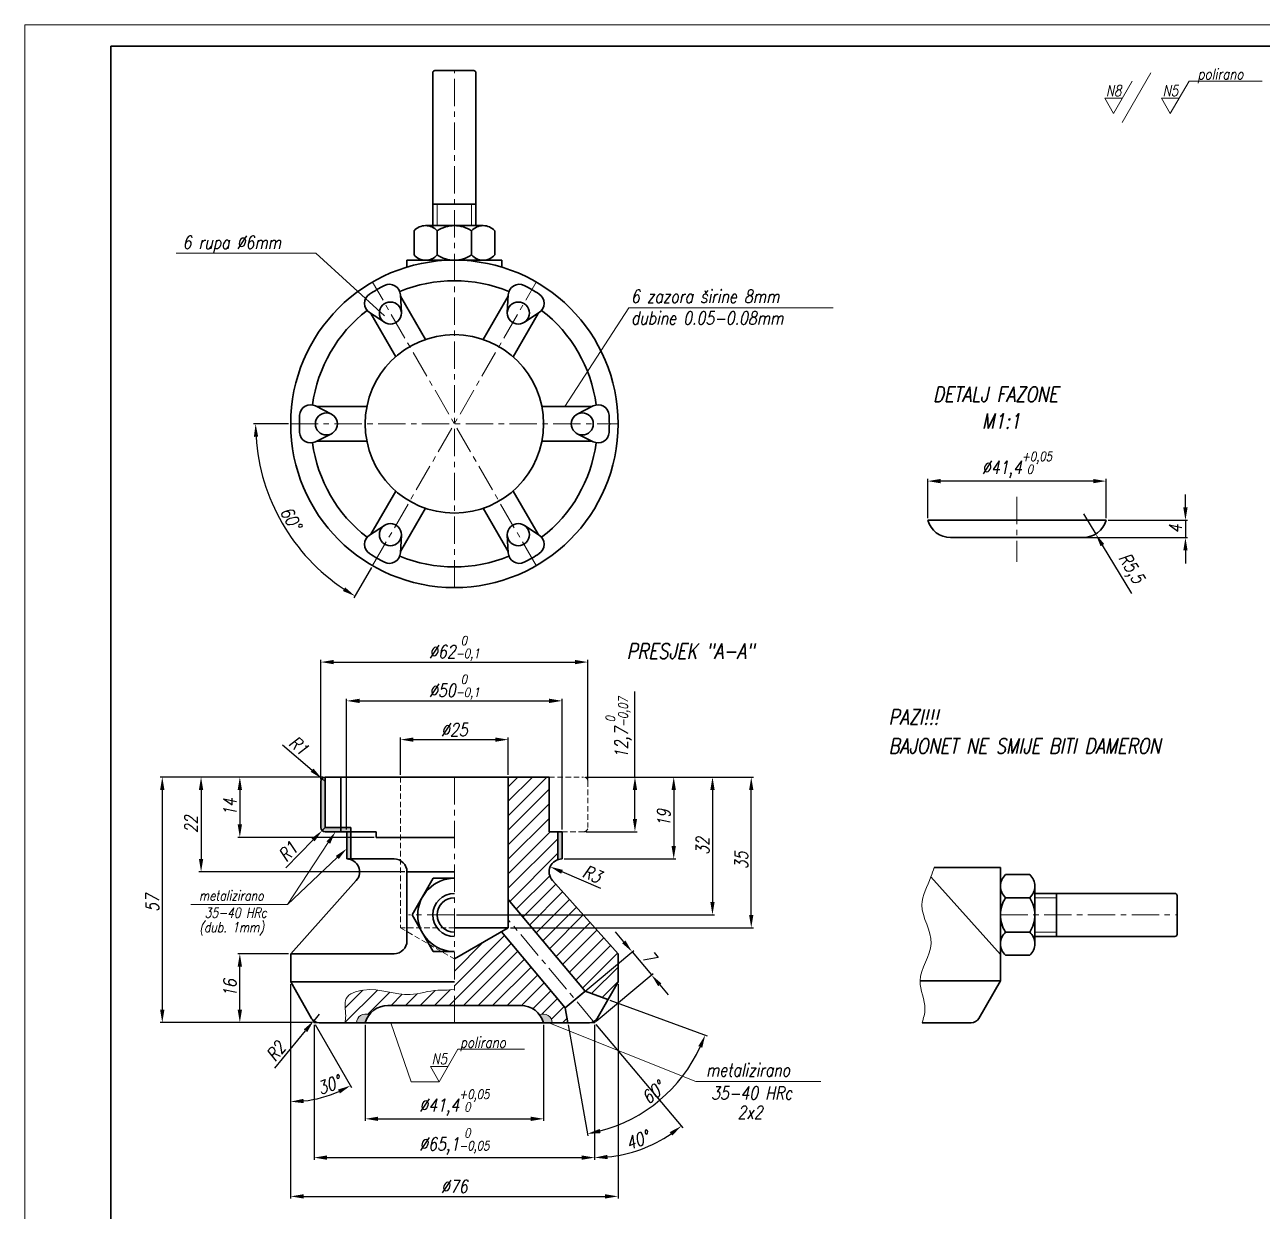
# Model space of a CAD drawing. Header units: millimetres. Extents: x 81 to 512, y 101 to 521.
# Drawn here: x 80.7 to 367.9, y 245.9 to 521.3 of the extents above; entities that cross this region are included whole.
import ezdxf

# ---------------------------------------------------------------- set-up
doc = ezdxf.new("R2010")
doc.units = ezdxf.units.MM
doc.header["$LTSCALE"] = 0.2
doc.linetypes.add('CENTER', pattern=[50.8, 31.75, -6.35, 6.35, -6.35])
doc.linetypes.add('HIDDEN', pattern=[9.525, 6.35, -3.175])
doc.layers.get('0').update_dxf_attribs({"lineweight": 15})
for name, color, linetype, lineweight in [('1', 1, 'CENTER', 15), ('2', 2, 'HIDDEN', 15), ('3', 3, 'Continuous', 35), ('8', 250, 'Continuous', 15)]:
    doc.layers.add(name, color=color, linetype=linetype, lineweight=lineweight)
doc.styles.add('ITALICT', font='italict', dxfattribs={"width": 0.8, "height": 3})
doc.dimstyles.new('ISO-25', dxfattribs={"dimtxt": 3, "dimasz": 3, "dimexe": 0.5, "dimexo": 0.5, "dimgap": 0.8, "dimtad": 1, "dimtxsty": 'ITALICT', "dimcen": 0, "dimadec": 0, "dimazin": 0, "dimtfac": 1, "dimtmove": 0, "dimatfit": 3, "dimfxl": 0, "dimarcsym": 0})

# ---------------------------------------------------------------- blocks, each defined once
blk = doc.blocks.new('*D2')
at = {"color": 0, "lineweight": -2}
for p, q in [((167.89, 347.18), (167.89, 355.86)), ((170.89, 355.36), (189.89, 355.36)), ((192.89, 347.18), (192.89, 355.86))]:
    blk.add_line(p, q, dxfattribs=at)
at = {"color": 0}
for points in [[(170.89, 355.86), (170.89, 354.86), (167.89, 355.36)], [(189.89, 355.86), (189.89, 354.86), (192.89, 355.36)]]:
    blk.add_solid(points, dxfattribs=at)
at = {"color": 0, "insert": (180.39, 357.66), "char_height": 3, "attachment_point": 5, "style": 'ITALICT'}
blk.add_mtext('%%C25', dxfattribs=at)
blk = doc.blocks.new('*D3')
at = {"color": 0, "lineweight": -2}
for p, q in [((155.39, 334.48), (155.39, 364.86)), ((205.39, 334.48), (205.39, 364.86)), ((158.39, 364.36), (202.39, 364.36))]:
    blk.add_line(p, q, dxfattribs=at)
at = {"color": 0}
for points in [[(158.39, 364.86), (158.39, 363.86), (155.39, 364.36)], [(202.39, 364.86), (202.39, 363.86), (205.39, 364.36)]]:
    blk.add_solid(points, dxfattribs=at)
at = {"color": 0, "insert": (180.39, 367.85), "char_height": 3, "attachment_point": 5, "style": 'ITALICT'}
blk.add_mtext('%%C50{}{\\H0.71x;\\C3;\\S 0^ -0,1;}', dxfattribs=at)
blk = doc.blocks.new('*D4')
at = {"color": 0, "lineweight": -2}
for p, q in [((149.39, 346.18), (149.39, 373.86)), ((211.39, 346.18), (211.39, 373.86)), ((152.39, 373.36), (208.39, 373.36))]:
    blk.add_line(p, q, dxfattribs=at)
at = {"color": 0}
for points in [[(152.39, 373.86), (152.39, 372.86), (149.39, 373.36)], [(208.39, 373.86), (208.39, 372.86), (211.39, 373.36)]]:
    blk.add_solid(points, dxfattribs=at)
at = {"color": 0, "insert": (180.39, 376.85), "char_height": 3, "attachment_point": 5, "style": 'ITALICT'}
blk.add_mtext('%%C62{}{\\H0.71x;\\C3;\\S 0^ -0,1;}', dxfattribs=at)
blk = doc.blocks.new('*D5')
at = {"color": 0, "lineweight": -2}
for p, q in [((149.89, 346.68), (130.09, 346.68)), ((130.59, 343.68), (130.59, 335.68)), ((161.74, 332.68), (130.09, 332.68))]:
    blk.add_line(p, q, dxfattribs=at)
at = {"color": 0}
for points in [[(130.09, 343.68), (131.09, 343.68), (130.59, 346.68)], [(130.09, 335.68), (131.09, 335.68), (130.59, 332.68)]]:
    blk.add_solid(points, dxfattribs=at)
at = {"color": 0, "insert": (128.29, 339.68), "char_height": 3, "attachment_point": 5, "rotation": 90, "style": 'ITALICT'}
blk.add_mtext('14', dxfattribs=at)
blk = doc.blocks.new('*D6')
at = {"color": 0, "lineweight": -2}
for p, q in [((141.89, 305.68), (130.09, 305.68)), ((130.59, 292.68), (130.59, 302.68)), ((147.34, 289.68), (130.09, 289.68))]:
    blk.add_line(p, q, dxfattribs=at)
at = {"color": 0}
for points in [[(130.09, 302.68), (131.09, 302.68), (130.59, 305.68)], [(130.09, 292.68), (131.09, 292.68), (130.59, 289.68)]]:
    blk.add_solid(points, dxfattribs=at)
at = {"color": 0, "insert": (128.29, 297.68), "char_height": 3, "attachment_point": 5, "rotation": 90, "style": 'ITALICT'}
blk.add_mtext('16', dxfattribs=at)
blk = doc.blocks.new('*D7')
at = {"color": 0, "lineweight": -2}
for p, q in [((222.31, 346.68), (222.31, 366.56)), ((210.89, 346.68), (222.81, 346.68)), ((222.31, 336.98), (222.31, 343.68)), ((210.89, 333.98), (222.81, 333.98))]:
    blk.add_line(p, q, dxfattribs=at)
at = {"color": 0}
for points in [[(221.81, 343.68), (222.81, 343.68), (222.31, 346.68)], [(221.81, 336.98), (222.81, 336.98), (222.31, 333.98)]]:
    blk.add_solid(points, dxfattribs=at)
at = {"color": 0, "insert": (218.53, 358.12), "char_height": 3, "attachment_point": 5, "rotation": 90, "style": 'ITALICT'}
blk.add_mtext('12,7{}{\\H0.71x;\\C3;\\S 0^ -0,07;}', dxfattribs=at)
blk = doc.blocks.new('*D8')
at = {"color": 0, "lineweight": -2}
for p, q in [((222.81, 346.68), (231.81, 346.68)), ((231.31, 343.68), (231.31, 330.68)), ((205.89, 327.68), (231.81, 327.68))]:
    blk.add_line(p, q, dxfattribs=at)
at = {"color": 0}
for points in [[(230.81, 343.68), (231.81, 343.68), (231.31, 346.68)], [(230.81, 330.68), (231.81, 330.68), (231.31, 327.68)]]:
    blk.add_solid(points, dxfattribs=at)
at = {"color": 0, "insert": (229.01, 337.18), "char_height": 3, "attachment_point": 5, "rotation": 90, "style": 'ITALICT'}
blk.add_mtext('19', dxfattribs=at)
blk = doc.blocks.new('*D9')
at = {"color": 0, "lineweight": -2}
for p, q in [((149, 291.68), (147.73, 290.13)), ((138.69, 279.09), (145.83, 287.81))]:
    blk.add_line(p, q, dxfattribs=at)
at = {"color": 0}
blk.add_solid([(145.44, 288.12), (146.22, 287.49), (147.73, 290.13)], dxfattribs=at)
at = {"color": 0, "insert": (138.94, 283.02), "char_height": 3, "attachment_point": 5, "rotation": 50.6872, "style": 'ITALICT'}
blk.add_mtext('R2', dxfattribs=at)
blk = doc.blocks.new('*D10')
at = {"color": 0, "lineweight": -2}
for p, q in [((140.49, 354.18), (147.36, 348.28)), ((150.39, 345.68), (149.63, 346.33))]:
    blk.add_line(p, q, dxfattribs=at)
at = {"color": 0}
blk.add_solid([(147.68, 348.66), (147.03, 347.9), (149.63, 346.33)], dxfattribs=at)
at = {"color": 0, "insert": (144.28, 353.96), "char_height": 3, "attachment_point": 5, "rotation": 319.3357, "style": 'ITALICT'}
blk.add_mtext('R1', dxfattribs=at)
blk = doc.blocks.new('*D11')
at = {"color": 0, "lineweight": -2}
for p, q in [((150.39, 334.98), (149.7, 334.26)), ((141.3, 325.61), (147.61, 332.11))]:
    blk.add_line(p, q, dxfattribs=at)
at = {"color": 0}
blk.add_solid([(147.25, 332.46), (147.96, 331.76), (149.7, 334.26)], dxfattribs=at)
at = {"color": 0, "insert": (141.76, 329.38), "char_height": 3, "attachment_point": 5, "rotation": 45.8419, "style": 'ITALICT'}
blk.add_mtext('R1', dxfattribs=at)
blk = doc.blocks.new('*D15')
at = {"color": 0, "lineweight": -2}
for p, q in [((141.89, 428.65), (133.75, 428.65)), ((161.14, 395.31), (157.07, 388.26))]:
    blk.add_line(p, q, dxfattribs=at)
blk.add_arc((180.39, 428.65), 46.14, 183.726, 236.274, dxfattribs=at)
at = {"color": 0}
for points in [[(133.85, 425.63), (134.85, 425.67), (134.25, 428.65)], [(155.04, 390.7), (154.51, 389.85), (157.32, 388.69)]]:
    blk.add_solid(points, dxfattribs=at)
at = {"color": 0, "insert": (142.43, 406.73), "char_height": 3, "attachment_point": 5, "rotation": 300, "style": 'ITALICT'}
blk.add_mtext('60°', dxfattribs=at)
blk = doc.blocks.new('*D16')
at = {"color": 0, "lineweight": -2}
for p, q in [((147.84, 289.18), (147.84, 257.86)), ((212.94, 289.18), (212.94, 257.86)), ((150.84, 258.36), (209.94, 258.36))]:
    blk.add_line(p, q, dxfattribs=at)
at = {"color": 0}
for points in [[(150.84, 258.86), (150.84, 257.86), (147.84, 258.36)], [(209.94, 258.86), (209.94, 257.86), (212.94, 258.36)]]:
    blk.add_solid(points, dxfattribs=at)
at = {"color": 0, "insert": (180.39, 262.13), "char_height": 3, "attachment_point": 5, "style": 'ITALICT'}
blk.add_mtext('%%C65,1{}{\\H0.71x;\\C3;\\S 0^ -0,05;}', dxfattribs=at)
blk = doc.blocks.new('*D17')
at = {"color": 0, "lineweight": -2}
for p, q in [((142.39, 298.62), (142.39, 248.86)), ((218.39, 298.62), (218.39, 248.86)), ((145.39, 249.36), (215.39, 249.36))]:
    blk.add_line(p, q, dxfattribs=at)
at = {"color": 0}
for points in [[(145.39, 249.86), (145.39, 248.86), (142.39, 249.36)], [(215.39, 249.86), (215.39, 248.86), (218.39, 249.36)]]:
    blk.add_solid(points, dxfattribs=at)
at = {"color": 0, "insert": (180.39, 251.66), "char_height": 3, "attachment_point": 5, "style": 'ITALICT'}
blk.add_mtext('%%C76', dxfattribs=at)
blk = doc.blocks.new('*D18')
at = {"color": 0, "lineweight": -2}
for p, q in [((210.89, 346.68), (249.81, 346.68)), ((249.31, 314.68), (249.31, 343.68)), ((193.39, 311.68), (249.81, 311.68))]:
    blk.add_line(p, q, dxfattribs=at)
at = {"color": 0}
for points in [[(248.81, 343.68), (249.81, 343.68), (249.31, 346.68)], [(248.81, 314.68), (249.81, 314.68), (249.31, 311.68)]]:
    blk.add_solid(points, dxfattribs=at)
at = {"color": 0, "insert": (247.01, 327.34), "char_height": 3, "attachment_point": 5, "rotation": 90, "style": 'ITALICT'}
blk.add_mtext('35', dxfattribs=at)
blk = doc.blocks.new('*D19')
at = {"color": 0, "lineweight": -2}
for p, q in [((159.69, 289.18), (159.69, 266.86)), ((201.09, 289.18), (201.09, 266.86)), ((162.69, 267.36), (198.09, 267.36))]:
    blk.add_line(p, q, dxfattribs=at)
at = {"color": 0}
for points in [[(162.69, 267.86), (162.69, 266.86), (159.69, 267.36)], [(198.09, 267.86), (198.09, 266.86), (201.09, 267.36)]]:
    blk.add_solid(points, dxfattribs=at)
at = {"color": 0, "insert": (180.39, 271.13), "char_height": 3, "attachment_point": 5, "style": 'ITALICT'}
blk.add_mtext('%%c41,4{}{\\H0.71x;\\C3;\\S+0,05^  0;}', dxfattribs=at)
blk = doc.blocks.new('*D20')
at = {"color": 0, "lineweight": -2}
for p, q in [((149.89, 346.68), (112.09, 346.68)), ((112.59, 343.68), (112.59, 292.68)), ((147.34, 289.68), (112.09, 289.68))]:
    blk.add_line(p, q, dxfattribs=at)
at = {"color": 0}
for points in [[(112.09, 343.68), (113.09, 343.68), (112.59, 346.68)], [(112.09, 292.68), (113.09, 292.68), (112.59, 289.68)]]:
    blk.add_solid(points, dxfattribs=at)
at = {"color": 0, "insert": (110.29, 317.43), "char_height": 3, "attachment_point": 5, "rotation": 90, "style": 'ITALICT'}
blk.add_mtext('57', dxfattribs=at)
blk = doc.blocks.new('*D21')
at = {"color": 0, "lineweight": -2}
for p, q in [((230.4, 346.68), (240.81, 346.68)), ((240.31, 343.68), (240.31, 317.68)), ((180.89, 314.68), (240.81, 314.68))]:
    blk.add_line(p, q, dxfattribs=at)
at = {"color": 0}
for points in [[(239.81, 343.68), (240.81, 343.68), (240.31, 346.68)], [(239.81, 317.68), (240.81, 317.68), (240.31, 314.68)]]:
    blk.add_solid(points, dxfattribs=at)
at = {"color": 0, "insert": (238.01, 330.68), "char_height": 3, "attachment_point": 5, "rotation": 90, "style": 'ITALICT'}
blk.add_mtext('32', dxfattribs=at)
blk = doc.blocks.new('*D22')
at = {"color": 0, "lineweight": -2}
for p, q in [((130.09, 346.68), (121.09, 346.68)), ((121.59, 343.68), (121.59, 327.68)), ((168.89, 324.68), (121.09, 324.68))]:
    blk.add_line(p, q, dxfattribs=at)
at = {"color": 0}
for points in [[(121.09, 343.68), (122.09, 343.68), (121.59, 346.68)], [(121.09, 327.68), (122.09, 327.68), (121.59, 324.68)]]:
    blk.add_solid(points, dxfattribs=at)
at = {"color": 0, "insert": (119.29, 335.68), "char_height": 3, "attachment_point": 5, "rotation": 90, "style": 'ITALICT'}
blk.add_mtext('22', dxfattribs=at)
blk = doc.blocks.new('*D29')
at = {"color": 0, "lineweight": -2}
for p, q in [((216.51, 294.87), (239.1, 286.65)), ((206.84, 289.18), (211.38, 263.4))]:
    blk.add_line(p, q, dxfattribs=at)
blk.add_arc((205.1, 299.02), 35.67, 284.8197, 335.1803, dxfattribs=at)
at = {"color": 0}
for points in [[(237.02, 284.24), (237.94, 283.85), (238.63, 286.82)], [(214.33, 264.04), (214.12, 265.02), (211.3, 263.89)]]:
    blk.add_solid(points, dxfattribs=at)
at = {"color": 0, "insert": (226.56, 273.45), "char_height": 3, "attachment_point": 5, "rotation": 40, "style": 'ITALICT'}
blk.add_mtext('60°', dxfattribs=at)
blk = doc.blocks.new('*D34')
at = {"color": 0, "lineweight": -2}
blk.add_line((214.37, 320.79), (205.39, 324.68), dxfattribs=at)
at = {"color": 0}
blk.add_solid([(205.59, 325.14), (205.19, 324.22), (202.64, 325.87)], dxfattribs=at)
at = {"color": 0, "insert": (212.35, 324.17), "char_height": 3, "attachment_point": 5, "rotation": 336.6067, "style": 'ITALICT'}
blk.add_mtext('R3', dxfattribs=at)
blk = doc.blocks.new('*D35')
at = {"color": 0, "lineweight": -2}
for p, q in [((219.72, 308.42), (217.79, 310.72)), ((208.83, 295.36), (222.03, 306.44)), ((221.65, 306.12), (226.15, 300.76)), ((213.33, 290), (226.53, 301.08)), ((228.08, 298.46), (230, 296.16))]:
    blk.add_line(p, q, dxfattribs=at)
at = {"color": 0}
for points in [[(220.1, 308.74), (219.34, 308.1), (221.65, 306.12)], [(228.46, 298.78), (227.69, 298.14), (226.15, 300.76)]]:
    blk.add_solid(points, dxfattribs=at)
at = {"color": 0, "insert": (225.66, 304.92), "char_height": 3, "attachment_point": 5, "rotation": 310, "style": 'ITALICT'}
blk.add_mtext('7', dxfattribs=at)
blk = doc.blocks.new('*D36')
at = {"color": 0, "lineweight": -2}
for p, q in [((142.39, 298.62), (142.39, 270.84)), ((148.09, 289.24), (156.53, 274.63))]:
    blk.add_line(p, q, dxfattribs=at)
blk.add_arc((142.39, 299.12), 27.78, 276.1908, 293.8092, dxfattribs=at)
at = {"color": 0}
for points in [[(153.38, 274.15), (153.83, 273.26), (156.28, 275.06)], [(145.42, 271), (145.36, 272), (142.39, 271.34)]]:
    blk.add_solid(points, dxfattribs=at)
at = {"color": 0, "insert": (151.32, 275.25), "char_height": 3, "attachment_point": 5, "rotation": 20.5073, "style": 'ITALICT'}
blk.add_mtext('30°', dxfattribs=at)
blk = doc.blocks.new('*D37')
at = {"color": 0, "lineweight": -2}
for p, q in [((212.94, 288.68), (212.94, 257.86)), ((213.26, 289.29), (233.39, 265.3))]:
    blk.add_line(p, q, dxfattribs=at)
blk.add_arc((212.94, 289.68), 31.32, 275.491, 304.509, dxfattribs=at)
at = {"color": 0}
for points in [[(230.38, 264.27), (230.99, 263.47), (233.07, 265.69)], [(215.96, 258.01), (215.92, 259), (212.94, 258.36)]]:
    blk.add_solid(points, dxfattribs=at)
at = {"color": 0, "insert": (222.87, 262.41), "char_height": 3, "attachment_point": 5, "rotation": 20, "style": 'ITALICT'}
blk.add_mtext('40°', dxfattribs=at)
blk = doc.blocks.new('*D44')
at = {"color": 0, "lineweight": -2}
for p, q in [((350.1, 409.26), (350.1, 412.26)), ((332.19, 406.26), (350.6, 406.26)), ((350.1, 406.26), (350.1, 402.26)), ((326.5, 402.26), (350.6, 402.26)), ((350.1, 399.26), (350.1, 396.26))]:
    blk.add_line(p, q, dxfattribs=at)
at = {"color": 0}
for points in [[(349.6, 409.26), (350.6, 409.26), (350.1, 406.26)], [(349.6, 399.26), (350.6, 399.26), (350.1, 402.26)]]:
    blk.add_solid(points, dxfattribs=at)
at = {"color": 0, "insert": (347.8, 404.26), "char_height": 3, "attachment_point": 5, "rotation": 90, "style": 'ITALICT'}
blk.add_mtext('4', dxfattribs=at)
blk = doc.blocks.new('*D45')
at = {"color": 0, "lineweight": -2}
for p, q in [((290.29, 406.76), (290.29, 415.86)), ((328.69, 415.36), (293.29, 415.36)), ((331.69, 406.76), (331.69, 415.86))]:
    blk.add_line(p, q, dxfattribs=at)
at = {"color": 0}
for points in [[(293.29, 415.86), (293.29, 414.86), (290.29, 415.36)], [(328.69, 415.86), (328.69, 414.86), (331.69, 415.36)]]:
    blk.add_solid(points, dxfattribs=at)
at = {"color": 0, "insert": (310.99, 419.13), "char_height": 3, "attachment_point": 5, "style": 'ITALICT'}
blk.add_mtext('%%c41,4{}{\\H0.71x;\\C3;\\S+0,05^  0;}', dxfattribs=at)
blk = doc.blocks.new('*D47')
at = {"color": 0, "lineweight": -2}
for p, q in [((326.4, 407.76), (329.27, 403.07)), ((337.68, 389.26), (330.83, 400.51))]:
    blk.add_line(p, q, dxfattribs=at)
at = {"color": 0}
blk.add_solid([(331.25, 400.77), (330.4, 400.25), (329.27, 403.07)], dxfattribs=at)
at = {"color": 0, "insert": (337.24, 394.95), "char_height": 3, "attachment_point": 5, "rotation": 301.3674, "style": 'ITALICT'}
blk.add_mtext('R5,5', dxfattribs=at)

msp = doc.modelspace()

# ---------------------------------------------------------------- hatches: boundary and pattern name
h = msp.add_hatch(color=256)
h.paths.add_polyline_path([(150.392, 346.676, 0.4142136), (149.392, 345.676), (149.392, 334.976, 0.4142136), (150.392, 333.976), (154.042, 333.976), (154.042, 334.976), (150.392, 334.976)])
h.paths.add_polyline_path([(156.392, 334.976), (154.042, 334.976), (154.042, 333.976), (156.392, 333.976)])
h.paths.add_polyline_path([(156.392, 333.976), (155.392, 333.976), (155.392, 327.676), (156.392, 327.676)])
h.paths.add_polyline_path([(156.392, 327.676), (155.392, 327.676, -0.0851642), (156.392, 327.505)])
msp.add_hatch(color=256).paths.add_polyline_path([(205.392, 333.976), (204.392, 333.976), (204.392, 327.505, -0.0851642), (205.392, 327.676)])
h = msp.add_hatch(color=256)
h.dxf.hatch_style = 1
h.paths.add_polyline_path([(160.579, 291.469, 0.5560346), (157.692, 289.676), (159.692, 289.676, -0.0916731)])
h.paths.add_polyline_path([(200.206, 291.469, -0.0916731), (201.092, 289.676), (203.092, 289.676, 0.5560346)])
at = {"layer": '8'}
h = msp.add_hatch(dxfattribs=at)
h.set_pattern_fill('ANSI31', color=256, scale=0.75)
edge = h.paths.add_edge_path()
edge.add_spline(control_points=[(180.392, 297.463), (178.694, 297.103), (175.481, 297.52), (168.586, 294.963), (161.931, 298.495), (154.28, 295.911), (155.337, 292.048), (155.091, 290.187), (154.984, 289.676)], knot_values=[2.1159369, 2.1159369, 2.1159369, 2.1159369, 5.3344205, 11.8555464, 22.7540467, 27.2257369, 31.226306, 32.7906468, 32.7906468, 32.7906468, 32.7906468], degree=3, periodic=0)
edge.add_line((154.984, 289.676), (157.692, 289.676))
edge.add_arc((159.692, 289.676), 2, 63.6977, 180, ccw=False)
edge.add_arc((164.984, 288.176), 5.5, 90, 143.22202, ccw=False)
edge.add_line((164.984, 293.676), (180.392, 293.676))
edge.add_line((180.392, 293.676), (180.392, 297.463))
h.paths.add_polyline_path([(191.325, 310.772), (180.392, 304.46), (180.392, 293.676), (195.801, 293.676, -0.2364914), (200.206, 291.469, -0.5560346), (203.092, 289.676), (206.75, 289.676), (206.145, 293.11)])
h.paths.add_polyline_path([(203.158, 322.674, -0.5339319), (204.392, 327.505), (204.392, 333.976), (202.392, 333.976), (202.392, 346.676), (192.892, 346.676), (192.892, 318.238), (210.741, 296.967), (216.039, 295.039), (218.392, 299.116), (218.392, 305.676)])

# ---------------------------------------------------------------- linework, layer by layer
for p, q in [((377.661, 521.271), (80.661, 521.271)), ((80.661, 521.271), (80.661, 101.271)), ((335.42, 498.602), (342.073, 510.124)), ((333.4, 500.679), (337.75, 508.214)), ((346.59, 500.679), (350.94, 508.214)), ((350.94, 508.214), (367.885, 508.214)), ((335.449, 504.227), (331.352, 504.227)), ((331.352, 504.227), (333.4, 500.679)), ((348.638, 504.227), (344.542, 504.227)), ((344.542, 504.227), (346.59, 500.679)), ((176.392, 474.649), (176.392, 479.649)), ((184.392, 474.649), (184.392, 479.649)), ((148.222, 468.227), (115.827, 468.227)), ((148.222, 468.227), (164.138, 453.73)), ((220.901, 455.594), (206.054, 432.649)), ((268.326, 455.594), (220.901, 455.594)), ((151.133, 331.47), (141.681, 317.092)), ((153.213, 328.004), (141.681, 317.092)), ((141.681, 317.092), (119.233, 317.092)), ((141.681, 317.092), (137.481, 317.092)), ((141.681, 317.092), (138.681, 317.092)), ((315.145, 318.676), (320.145, 318.676)), ((315.145, 310.676), (320.145, 310.676)), ((170.365, 275.972), (165.665, 289.676)), ((236.467, 276.04), (202.316, 289.676)), ((176.864, 275.972), (181.214, 283.507)), ((181.214, 283.507), (196.692, 283.507)), ((178.912, 279.52), (174.815, 279.52)), ((174.815, 279.52), (176.864, 275.972)), ((176.864, 275.972), (170.365, 275.972)), ((265.425, 276.04), (236.467, 276.04))]:
    msp.add_line(p, q)
for centre, start, end in [((159.692, 289.676), 63.6977, 180), ((201.092, 289.676), 0, 116.3023)]:
    msp.add_arc(centre, 2, start, end)
msp.add_spline([(288.983, 289.676), (289.639, 292.827), (288.488, 299.376), (291.088, 308.066), (288.906, 316.99), (291.026, 323.495), (291.751, 325.676)], degree=3)
msp.add_open_spline([(180.392, 297.463), (178.694, 297.103), (175.481, 297.52), (168.586, 294.963), (161.931, 298.495), (154.28, 295.911), (155.337, 292.048), (155.091, 290.187), (154.984, 289.676)], degree=3, knots=[2.1159369, 2.1159369, 2.1159369, 2.1159369, 5.3344205, 11.8555464, 22.7540467, 27.2257369, 31.226306, 32.7906468, 32.7906468, 32.7906468, 32.7906468])
for points in [[(150.715, 331.744), (151.551, 331.195), (152.781, 333.976)], [(152.87, 328.368), (153.557, 327.641), (155.392, 330.066)]]:
    msp.add_solid(points)
at = {"layer": '1'}
for p, q in [((180.392, 390.649), (180.392, 510.649)), ((161.392, 395.74), (199.392, 461.558)), ((199.392, 395.74), (161.392, 461.558)), ((142.392, 428.649), (218.392, 428.649)), ((310.995, 411.686), (310.995, 396.663)), ((180.392, 346.676), (180.392, 289.676)), ((180.392, 314.676), (169.749, 314.676)), ((212.942, 289.676), (192.892, 313.571)), ((307.145, 314.676), (348.145, 314.676))]:
    msp.add_line(p, q, dxfattribs=at)
at = {"layer": '2'}
for p, q in [((167.892, 346.676), (167.892, 311.676)), ((202.392, 346.676), (210.392, 346.676)), ((211.392, 345.676), (211.392, 334.976)), ((205.392, 333.976), (210.392, 333.976)), ((180.392, 311.676), (167.892, 311.676)), ((167.892, 311.676), (180.392, 304.46)), ((147.265, 290.676), (147.842, 289.676)), ((213.52, 290.676), (212.942, 289.676)), ((148.997, 289.676), (147.842, 289.676)), ((211.788, 289.676), (212.942, 289.676))]:
    msp.add_line(p, q, dxfattribs=at)
for centre, start, end in [((210.392, 345.676), 0, 90), ((210.392, 334.976), 270, 0)]:
    msp.add_arc(centre, 1, start, end, dxfattribs=at)
at = {"layer": '3'}
for p, q in [((100.661, 516.271), (100.661, 106.271)), ((372.661, 516.271), (100.661, 516.271)), ((175.392, 474.649), (175.392, 510.149)), ((180.392, 510.649), (175.892, 510.649)), ((180.392, 510.649), (184.892, 510.649)), ((185.392, 474.649), (185.392, 510.149)), ((175.392, 479.649), (185.392, 479.649)), ((173.712, 474.649), (187.072, 474.649)), ((175.392, 474.649), (175.392, 474.232)), ((171.032, 473.449), (171.032, 467.849)), ((176.392, 473.449), (176.392, 467.849)), ((184.392, 473.449), (184.392, 467.849)), ((189.752, 473.449), (189.752, 467.849)), ((180.392, 466.649), (169.392, 466.649)), ((169.392, 465.023), (169.392, 466.649)), ((180.392, 466.649), (173.712, 466.649)), ((180.392, 466.649), (191.392, 466.649)), ((180.392, 466.649), (187.072, 466.649)), ((191.392, 465.023), (191.392, 466.649)), ((168.105, 454.501), (167.883, 458.609)), ((173.702, 448.238), (167.9, 458.286)), ((187.083, 448.238), (192.884, 458.286)), ((192.68, 454.501), (192.902, 458.609)), ((164.148, 452.216), (160.701, 454.463)), ((166.773, 444.238), (160.972, 454.286)), ((194.011, 444.238), (199.813, 454.286)), ((196.637, 452.216), (200.084, 454.463)), ((151.861, 430.934), (148.192, 432.796)), ((160.083, 432.649), (148.48, 432.649)), ((200.702, 432.649), (212.305, 432.649)), ((208.924, 430.934), (212.593, 432.796)), ((151.861, 426.365), (148.192, 424.503)), ((208.924, 426.365), (212.593, 424.503)), ((160.083, 424.649), (148.48, 424.649)), ((200.702, 424.649), (212.305, 424.649)), ((166.773, 413.061), (160.972, 403.013)), ((194.011, 413.061), (199.813, 403.013)), ((173.702, 409.061), (167.9, 399.013)), ((187.083, 409.061), (192.884, 399.013)), ((164.148, 405.082), (160.701, 402.836)), ((196.637, 405.082), (200.084, 402.836)), ((290.295, 406.264), (310.995, 406.264)), ((331.695, 406.264), (310.995, 406.264)), ((168.105, 402.798), (167.883, 398.689)), ((192.68, 402.798), (192.902, 398.689)), ((295.586, 402.264), (310.995, 402.264)), ((326.403, 402.264), (310.995, 402.264)), ((149.392, 345.676), (149.392, 334.976)), ((180.392, 346.676), (150.392, 346.676)), ((150.392, 346.676), (150.392, 334.976)), ((154.042, 333.976), (154.042, 346.676)), ((180.392, 346.676), (202.392, 346.676)), ((192.892, 346.676), (192.892, 311.676)), ((202.392, 346.676), (202.392, 333.976)), ((156.392, 334.976), (150.392, 334.976)), ((162.236, 333.976), (150.392, 333.976)), ((155.392, 333.976), (155.392, 327.676)), ((156.392, 334.976), (156.392, 327.505)), ((162.236, 333.976), (162.236, 332.676)), ((202.392, 333.976), (205.392, 333.976)), ((204.392, 333.976), (204.392, 327.505)), ((205.392, 333.976), (205.392, 327.676)), ((180.392, 332.676), (162.236, 332.676)), ((155.392, 327.676), (166.392, 327.676)), ((155.392, 327.676), (166.392, 327.676)), ((169.392, 324.676), (169.392, 308.676)), ((169.392, 324.676), (180.392, 324.676)), ((291.751, 325.676), (307.145, 325.676)), ((307.145, 325.676), (307.145, 299.376)), ((142.392, 305.676), (157.626, 322.674)), ((175.485, 323.176), (170.577, 314.676)), ((180.392, 323.176), (175.485, 323.176)), ((218.392, 305.676), (203.158, 322.674)), ((307.145, 305.509), (291.026, 323.495)), ((308.345, 324.036), (313.945, 324.036)), ((315.145, 314.676), (315.145, 321.356)), ((315.145, 319.676), (347.645, 319.676)), ((320.145, 314.676), (320.145, 319.676)), ((348.145, 314.676), (348.145, 319.176)), ((210.741, 296.967), (192.892, 318.238)), ((308.345, 318.676), (313.945, 318.676)), ((175.485, 306.176), (170.577, 314.676)), ((315.145, 314.676), (315.145, 307.996)), ((320.145, 314.676), (320.145, 309.676)), ((348.145, 314.676), (348.145, 310.176)), ((180.392, 311.676), (192.892, 311.676)), ((192.892, 311.676), (180.392, 304.46)), ((206.145, 293.11), (191.325, 310.772)), ((308.345, 310.676), (313.945, 310.676)), ((315.145, 309.676), (347.645, 309.676)), ((142.392, 305.676), (142.392, 299.116)), ((166.392, 305.676), (142.392, 305.676)), ((166.392, 305.676), (142.392, 305.676)), ((180.392, 306.176), (175.485, 306.176)), ((218.392, 305.676), (218.392, 299.116)), ((308.345, 305.316), (313.945, 305.316)), ((142.392, 299.116), (147.265, 290.676)), ((142.392, 299.116), (180.392, 299.116)), ((218.392, 299.116), (213.52, 290.676)), ((307.145, 299.376), (288.488, 299.376)), ((307.145, 299.376), (302.123, 290.676)), ((208.443, 295.039), (210.741, 296.967)), ((210.741, 296.967), (216.039, 295.039)), ((164.984, 293.676), (180.392, 293.676)), ((195.801, 293.676), (180.392, 293.676)), ((208.443, 295.039), (206.145, 293.11)), ((206.145, 293.11), (206.75, 289.676)), ((180.392, 289.676), (148.997, 289.676)), ((180.392, 289.676), (211.788, 289.676)), ((288.983, 289.676), (300.39, 289.676))]:
    msp.add_line(p, q, dxfattribs=at)
for centre, radius in [((180.392, 428.649), 38), ((165.547, 454.363), 2.562), ((195.238, 454.363), 2.562), ((180.392, 428.649), 20.7), ((150.701, 428.649), 2.562), ((210.084, 428.649), 2.562), ((165.547, 402.936), 2.562), ((195.238, 402.936), 2.562)]:
    msp.add_circle(centre, radius, dxfattribs=at)
for centre, radius, start, end in [((175.892, 510.149), 0.5, 90, 180), ((184.892, 510.149), 0.5, 0, 90), ((173.712, 471.057), 3.593, 41.75803, 138.24197), ((180.392, 467.383), 7.267, 90, 123.39849), ((180.392, 467.383), 7.267, 56.60151, 90), ((187.072, 471.057), 3.593, 41.75803, 138.24197), ((173.712, 470.242), 3.593, 221.75803, 318.24197), ((180.392, 473.916), 7.267, 236.60151, 270), ((180.392, 473.916), 7.267, 270, 303.39849), ((187.072, 470.242), 3.593, 221.75803, 318.24197), ((180.392, 428.649), 35.974, 116.80527, 123.19473), ((165.325, 458.471), 2.562, 3.09267, 116.80527), ((180.392, 428.649), 33.218, 67.58897, 112.41103), ((195.46, 458.471), 2.562, 63.19473, 176.90733), ((180.392, 428.649), 35.974, 56.80527, 63.19473), ((162.1, 456.609), 2.562, 123.19473, 236.90733), ((198.685, 456.609), 2.562, 303.09267, 56.80527), ((180.392, 428.649), 33.218, 127.58897, 172.41103), ((180.392, 428.649), 33.218, 7.58897, 52.41103), ((147.032, 430.511), 2.562, 63.09267, 176.80527), ((213.753, 430.511), 2.562, 3.19473, 116.90733), ((180.392, 428.649), 35.974, 176.80527, 183.19473), ((180.392, 428.649), 35.974, 356.80527, 3.19473), ((147.032, 426.787), 2.562, 183.19473, 296.90733), ((213.753, 426.787), 2.562, 243.09267, 356.80527), ((180.392, 428.649), 33.218, 187.58897, 232.41103), ((180.392, 428.649), 33.218, 307.58897, 352.41103), ((295.586, 407.764), 5.5, 195.82662, 270), ((326.403, 407.764), 5.5, 270, 344.17338), ((162.1, 400.69), 2.562, 123.09267, 236.80527), ((198.685, 400.69), 2.562, 303.19473, 56.90733), ((180.392, 428.649), 35.974, 236.80527, 243.19473), ((165.325, 398.828), 2.562, 243.19473, 356.90733), ((180.392, 428.649), 33.218, 247.58897, 292.41103), ((195.46, 398.828), 2.562, 183.09267, 296.80527), ((180.392, 428.649), 35.974, 296.80527, 303.19473), ((150.392, 345.676), 1, 90, 180), ((150.392, 334.976), 1, 180, 270), ((155.392, 324.676), 3, 318.13205, 90), ((166.392, 324.676), 3, 0, 90), ((205.392, 324.676), 3, 90, 221.86795), ((180.392, 314.676), 8.5, 90, 270), ((310.738, 321.356), 3.593, 131.75803, 228.24197), ((311.553, 321.356), 3.593, 311.75803, 48.24197), ((180.392, 314.676), 5, 90, 270), ((347.645, 319.176), 0.5, 0, 90), ((180.392, 314.676), 4, 90, 270), ((314.412, 314.676), 7.267, 146.60151, 180), ((307.879, 314.676), 7.267, 0, 33.39849), ((314.412, 314.676), 7.267, 180, 213.39849), ((307.879, 314.676), 7.267, 326.60151, 0), ((310.738, 307.996), 3.593, 131.75803, 228.24197), ((311.553, 307.996), 3.593, 311.75803, 48.24197), ((166.392, 308.676), 3, 270, 0), ((347.645, 310.176), 0.5, 270, 0), ((164.984, 288.176), 5.5, 90, 164.17338), ((195.801, 288.176), 5.5, 15.82662, 90), ((148.997, 291.676), 2, 210, 270), ((211.788, 291.676), 2, 270, 330), ((300.39, 291.676), 2, 270, 330)]:
    msp.add_arc(centre, radius, start, end, dxfattribs=at)

# ---------------------------------------------------------------- texts
at = {"style": 'ITALICT', "width": 0.8}
for s, height, p in [('polirano', 2.5, (352.93, 508.567)), ('N8', 2.5, (331.639, 504.726)), ('N5', 2.5, (344.829, 504.726)), ('6 rupa %%c6mm', 3, (117.305, 469.281)), ('6 zazora širine 8mm ', 3, (221.375, 456.729)), ('dubine 0.05-0.08mm', 3, (221.375, 451.691)), ('DETALJ FAZONE', 3.5, (291.519, 433.753)), ('M1:1', 3.5, (302.896, 427.538)), ('PRESJEK "A-A"', 3.5, (220.397, 374.153)), ('PAZI!!!', 3.5, (281.211, 358.87)), ('BAJONET NE SMIJE BITI DAMERON', 3.5, (281.211, 352.133)), ('metalizirano', 2.3, (121.14, 318.021)), ('35-40 HRc', 2.3, (122.44, 314.042)), ('(dub. 1mm)', 2.3, (121.177, 310.664)), ('polirano', 2.5, (181.711, 283.86)), ('N5', 2.5, (175.103, 280.019)), ('metalizirano', 3, (238.799, 277.206)), ('35-40 HRc', 3, (239.993, 271.827)), ('2x2', 3, (246.091, 267.367))]:
    msp.add_text(s, height=height, dxfattribs=at).set_placement(p)

# ---------------------------------------------------------------- dimensions: what is measured, and where the dimension line sits
for base, line1, line2, picture, middle in [((137.035, 412.868), ((161.392, 395.74), (199.392, 461.558)), ((142.392, 428.649), (218.392, 428.649)), '*D15', (142.425, 406.729)), ((220.164, 259.205), ((212.942, 289.676), (212.942, 289.176)), ((212.942, 289.676), (192.892, 313.571)), '*D37', (222.866, 262.411)), ((222.94, 268.125), ((206.145, 293.11), (206.75, 289.676)), ((210.741, 296.967), (216.039, 295.039)), '*D29', (226.555, 273.453))]:
    dim = msp.add_angular_dim_2l(base=base, line1=line1, line2=line2, dimstyle='ISO-25')
    dim.commit()
    dim.dimension.update_dxf_attribs({"geometry": picture, "text_midpoint": middle})
for base, p1, p2, text, override, picture, middle in [((290.295, 415.357), (331.695, 406.264), (290.295, 406.264), '%%c<>{}{\\H0.71x;\\C3;\\S+0,05^  0;}', {"dimtp": 0.05, "dimtm": 0, "dimtdec": 2, "dimtzin": 8}, '*D45', (310.995, 419.13)), ((192.892, 355.36), (167.892, 346.676), (192.892, 346.676), '%%C<>', {"dimtmove": 0}, '*D2', (180.392, 357.66)), ((201.092, 267.355), (159.692, 289.676), (201.092, 289.676), '<>{}{\\H0.71x;\\C3;\\S+0,05^  0;}', {"dimpost": '%%c<>', "dimtp": 0.05, "dimtm": 0, "dimtdec": 2, "dimtmove": 0, "dimtzin": 8}, '*D19', (180.392, 271.129))]:
    dim = msp.add_linear_dim(base=base, p1=p1, p2=p2, text=text, dimstyle='ISO-25', override=override)
    dim.commit()
    dim.dimension.update_dxf_attribs({"geometry": picture, "text_midpoint": middle})
for base, p1, p2, picture, middle in [((350.096, 402.264), (331.695, 406.264), (326.003, 402.264), '*D44', (350.096, 404.264)), ((112.586, 289.676), (150.392, 346.676), (147.842, 289.676), '*D20', (112.586, 317.435)), ((121.586, 324.676), (130.586, 346.676), (169.392, 324.676), '*D22', (121.586, 335.676)), ((240.307, 314.676), (229.9, 346.676), (180.392, 314.676), '*D21', (240.307, 330.676)), ((249.307, 346.676), (192.892, 311.676), (210.392, 346.676), '*D18', (249.307, 327.341)), ((231.307, 327.676), (222.307, 346.676), (205.392, 327.676), '*D8', (231.307, 337.176))]:
    dim = msp.add_linear_dim(base=base, p1=p1, p2=p2, angle=90, dimstyle='ISO-25', override={"dimtmove": 0})
    dim.commit()
    dim.dimension.update_dxf_attribs({"geometry": picture, "text_midpoint": middle, "dimtype": 160})
for center, mpoint, picture, middle in [((326.403, 407.764), (329.266, 403.068), '*D47', (337.244, 394.948)), ((150.392, 345.676), (149.634, 346.328), '*D10', (144.284, 353.956)), ((150.392, 334.976), (149.696, 334.259), '*D11', (141.756, 329.384))]:
    dim = msp.add_radius_dim(center=center, mpoint=mpoint, dimstyle='ISO-25')
    dim.commit()
    dim.dimension.update_dxf_attribs({"geometry": picture, "text_midpoint": middle})
for base, p1, p2, text, override, picture, middle in [((211.392, 373.36), (149.392, 345.676), (211.392, 345.676), '%%C<>{}{\\H0.71x;\\C3;\\S 0^ -0,1;}', {"dimtp": 0, "dimtm": 0.1, "dimtdec": 2, "dimtmove": 0, "dimtzin": 8}, '*D4', (180.392, 373.36)), ((205.392, 364.36), (155.392, 333.976), (205.392, 333.976), '%%C<>{}{\\H0.71x;\\C3;\\S 0^ -0,1;}', {"dimtol": 0, "dimlim": 0, "dimtp": 0, "dimtm": 0, "dimtfac": 1, "dimtdec": 2, "dimtmove": 0, "dimtolj": 0, "dimtzin": 8}, '*D3', (180.392, 364.36)), ((218.392, 249.355), (142.392, 299.116), (218.392, 299.116), '%%C<>', {"dimtmove": 0}, '*D17', (180.392, 249.355)), ((212.942, 258.355), (147.842, 289.676), (212.942, 289.676), '%%C<>{}{\\H0.71x;\\C3;\\S 0^ -0,05;}', {"dimtp": 0, "dimtm": 0.05, "dimtdec": 2, "dimtmove": 0, "dimtzin": 8}, '*D16', (180.392, 258.355))]:
    dim = msp.add_linear_dim(base=base, p1=p1, p2=p2, text=text, dimstyle='ISO-25', override=override)
    dim.commit()
    dim.dimension.update_dxf_attribs({"geometry": picture, "text_midpoint": middle, "dimtype": 160})
dim = msp.add_linear_dim(base=(222.307, 346.676), p1=(210.392, 333.976), p2=(210.392, 346.676), angle=90, text='<>{}{\\H0.71x;\\C3;\\S 0^ -0,07;}', dimstyle='ISO-25', override={"dimtp": 0, "dimtm": 0.07, "dimtdec": 2, "dimtmove": 0, "dimtzin": 8})
dim.commit()
dim.dimension.update_dxf_attribs({"geometry": '*D7', "text_midpoint": (218.534, 358.119)})
dim = msp.add_linear_dim(base=(130.586, 332.676), p1=(150.392, 346.676), p2=(162.236, 332.676), angle=90, dimstyle='ISO-25', override={"dimtmove": 0})
dim.commit()
dim.dimension.update_dxf_attribs({"geometry": '*D5', "text_midpoint": (128.286, 339.676)})
dim = msp.add_radius_dim(center=(205.392, 324.676), mpoint=(202.639, 325.868), dimstyle='ISO-25', override={"dimtmove": 1})
dim.commit()
dim.dimension.update_dxf_attribs({"geometry": '*D34', "text_midpoint": (211.435, 322.062), "dimtype": 164})
dim = msp.add_aligned_dim(p1=(208.443, 295.039), p2=(212.942, 289.676), distance=17.239, dimstyle='ISO-25')
dim.commit()
dim.dimension.update_dxf_attribs({"geometry": '*D35', "text_midpoint": (225.66, 304.917)})
dim = msp.add_linear_dim(base=(130.586, 305.676), p1=(147.842, 289.676), p2=(142.392, 305.676), angle=90, dimstyle='ISO-25')
dim.commit()
dim.dimension.update_dxf_attribs({"geometry": '*D6', "text_midpoint": (128.286, 297.676)})
dim = msp.add_angular_dim_2l(base=(147.216, 271.76), line1=((147.265, 290.676), (147.842, 289.676)), line2=((142.392, 305.676), (142.392, 299.116)), dimstyle='ISO-25')
dim.commit()
dim.dimension.update_dxf_attribs({"geometry": '*D36', "text_midpoint": (152.124, 273.098), "dimtype": 162})
dim = msp.add_radius_dim(center=(148.997, 291.676), mpoint=(147.73, 290.129), dimstyle='ISO-25')
dim.commit()
dim.dimension.update_dxf_attribs({"geometry": '*D9', "text_midpoint": (140.715, 281.562), "dimtype": 164})

doc.saveas('drawing.dxf')
